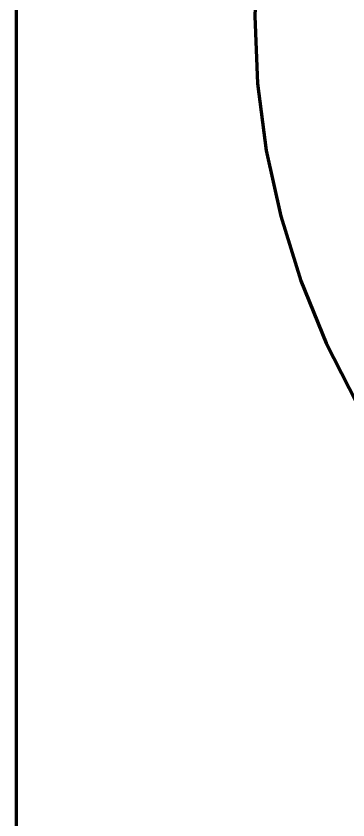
# Model space of a CAD drawing. Header units: millimetres. Extents: x 0 to 2382, y 0 to 420.
# Drawn here: x 188 to 188.0973, y 123.7642 to 124 of the extents above; entities that cross this region are included whole.
import ezdxf

# ---------------------------------------------------------------- set-up
doc = ezdxf.new("R2010")
doc.units = ezdxf.units.MM
doc.linetypes.add('IRAM-E-TRAZOS', pattern=[5, 4, -1])
doc.layers.add('01-VISIBLE', color=7, linetype='CONTINUOUS', lineweight=70)
doc.layers.add('02-OCULTA', color=4, linetype='IRAM-E-TRAZOS', lineweight=35)

msp = doc.modelspace()

# ---------------------------------------------------------------- linework, layer by layer
at = {"layer": '01-VISIBLE'}
for points in [[(188, 124.75), (188, 124.7), (188, 124.65), (188, 124.6), (188, 124.55), (188, 124.5), (188, 124.45), (188, 124.4), (188, 124.35), (188, 124.3), (188, 124.25), (188, 124.2), (188, 124.15), (188, 124.1), (188, 124.05), (188, 124)], [(188.1, 124.11358), (188.09098, 124.09596), (188.0835, 124.07764), (188.07763, 124.05874), (188.0734, 124.0394), (188.07085, 124.01977), (188.07, 124)], [(188, 124), (188, 123.95), (188, 123.9), (188, 123.85), (188, 123.8), (188, 123.75), (188, 123.7), (188, 123.65), (188, 123.6), (188, 123.55), (188, 123.5), (188, 123.45), (188, 123.4), (188, 123.35), (188, 123.3), (188, 123.25)], [(188.07, 124), (188.07085, 123.98023), (188.0734, 123.9606), (188.07763, 123.94126), (188.0835, 123.92236), (188.09098, 123.90404), (188.1, 123.88642)], [(188.07, 124), (188.07085, 123.98023), (188.0734, 123.9606), (188.07763, 123.94126), (188.0835, 123.92236), (188.09098, 123.90404), (188.1, 123.88642)]]:
    msp.add_lwpolyline(points, dxfattribs=at)
at = {"layer": '02-OCULTA'}
for points in [[(188, 123.75), (188, 123.8), (188, 123.85), (188, 123.9), (188, 123.95), (188, 124), (188, 124.05), (188, 124.1), (188, 124.15), (188, 124.2), (188, 124.25), (188, 124.3), (188, 124.35), (188, 124.4), (188, 124.45), (188, 124.5), (188, 124.55), (188, 124.6), (188, 124.65), (188, 124.7), (188, 124.75)], [(188, 123.74615), (188, 123.79692), (188, 123.84769), (188, 123.89846), (188, 123.94923), (188, 124), (188, 124.05077), (188, 124.10154), (188, 124.15231), (188, 124.20308), (188, 124.25385), (188, 124.30462), (188, 124.35538), (188, 124.40615), (188, 124.45692), (188, 124.50769), (188, 124.55846), (188, 124.60923), (188, 124.66), (188, 124.71077)], [(188, 124.71077), (188, 124.66), (188, 124.60923), (188, 124.55846), (188, 124.50769), (188, 124.45692), (188, 124.40615), (188, 124.35538), (188, 124.30462), (188, 124.25385), (188, 124.20308), (188, 124.15231), (188, 124.10154), (188, 124.05077), (188, 124)], [(188, 124), (188, 123.94923), (188, 123.89846), (188, 123.84769), (188, 123.79692), (188, 123.74615), (188, 123.69538), (188, 123.64462), (188, 123.59385), (188, 123.54308), (188, 123.49231), (188, 123.44154), (188, 123.39077), (188, 123.34), (188, 123.28923), (188, 123.23846)], [(188.07, 124.00136), (188.07, 124.00113), (188.07, 124.0009), (188.07, 124.00068), (188.07, 124.00045), (188.07, 124.00023), (188.07, 124)]]:
    msp.add_lwpolyline(points, dxfattribs=at)

doc.saveas('drawing.dxf')
